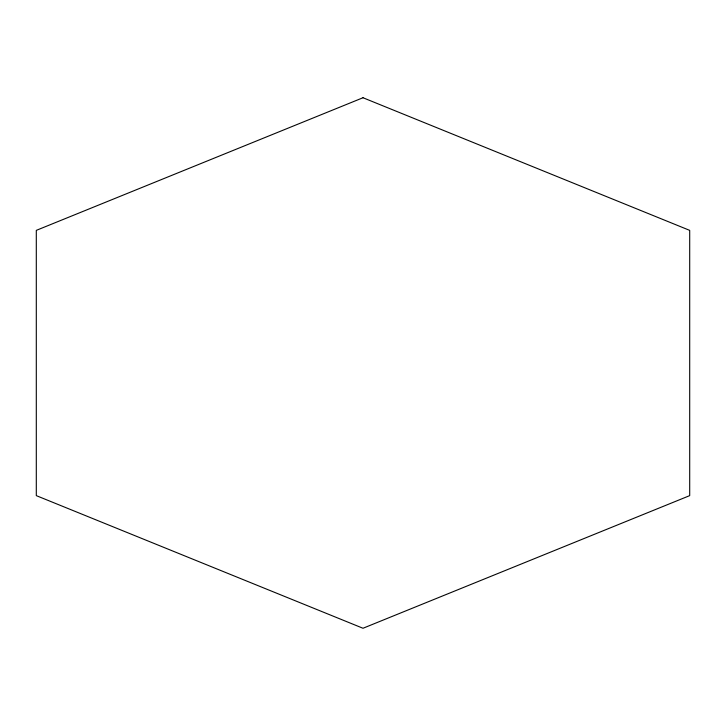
<?xml version="1.0" encoding="UTF-8"?>
<svg xmlns="http://www.w3.org/2000/svg" width="726" height="726" viewBox="0 0 726 726"><rect width="100%" height="100%" fill="white"/><g stroke="black" fill="none" stroke-linecap="round" stroke-linejoin="round"><path stroke-width="1.09" d="M363 97.738L36.3 230.369L36.3 495.631L363 628.262L689.7 495.631L689.7 230.369L363 97.738"/></g></svg>
